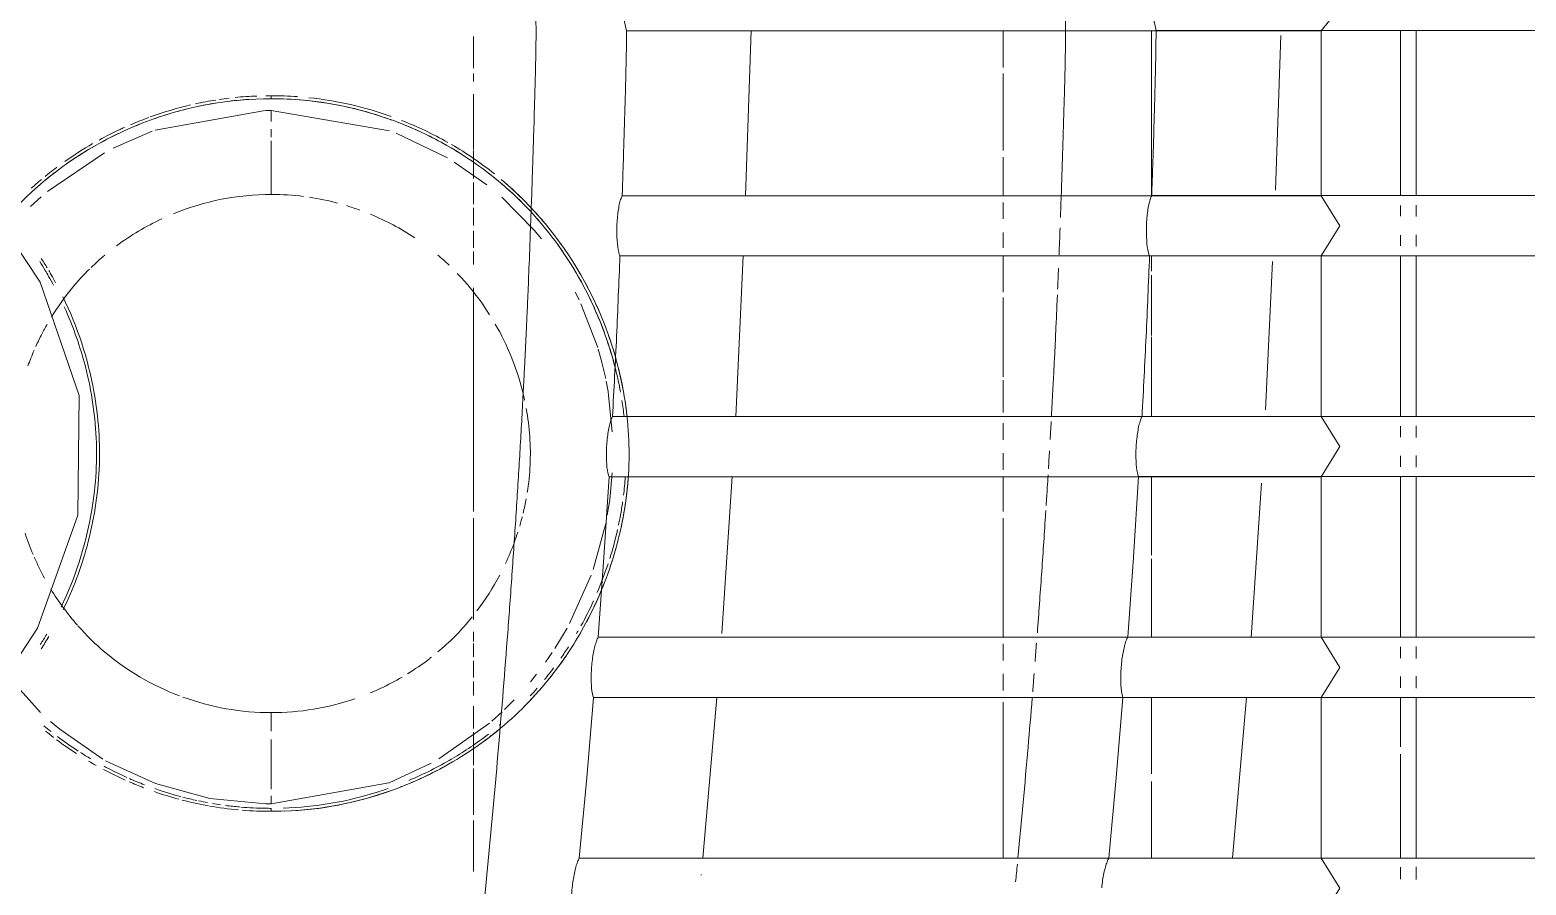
# Model space of a CAD drawing. Header units: millimetres. Extents: x -4000 to 187956, y -58990 to 162485.
# Drawn here: x 3744.6 to 3970.6, y 81144.2 to 81273.4 of the extents above; entities that cross this region are included whole.
import ezdxf

# ---------------------------------------------------------------- set-up
doc = ezdxf.new("R2010")
doc.units = ezdxf.units.MM
for name, color, linetype, lineweight in [('A-FLOR', 192, 'Continuous', 13), ('A-FLOR-PATT', 8, 'Continuous', 13), ('P-SANR-FIXT', 6, 'Continuous', 9)]:
    doc.layers.add(name, color=color, linetype=linetype, lineweight=lineweight)

# ---------------------------------------------------------------- blocks, each defined once
blk = doc.blocks.new('WCPan-SquattingPan-Vitra-ArkitektSeries-5952 - CMPX502N-V809-0_000')
at = {"layer": 'P-SANR-FIXT', "color": 250}
for p, q in [((250.56, 77.95), (238.61, 63.05)), ((238.61, 63.05), (133.65, 63.05)), ((238.61, 38.12), (238.61, 63.05)), ((238.61, 38.12), (133, 38.12)), ((132.67, 29.03), (238.61, 29.03)), ((238.61, 4.77), (238.61, 29.03)), ((238.61, 4.77), (131.54, 4.77)), ((131.02, -4.33), (238.61, -4.33)), ((238.61, -28.59), (238.61, -4.33)), ((238.61, -28.59), (129.37, -28.59)), ((128.66, -37.68), (238.61, -37.68)), ((238.61, -61.94), (238.61, -37.68)), ((238.61, -61.94), (126.53, -61.94))]:
    blk.add_line(p, q, dxfattribs=at)
at = {"layer": 'P-SANR-FIXT', "color": 253}
for p, q in [((110.55, 57.37), (110.55, 62.15)), ((212.95, 63.03), (212.95, 44.03)), ((252.96, 38.12), (252.96, 63.05)), ((110.55, 55.36), (110.55, 56.6)), ((110.55, 45.09), (110.55, 53.48)), ((110.55, 40.7), (110.55, 44.97)), ((110.55, 36.83), (110.55, 40.1)), ((110.55, 33.63), (110.55, 36.31)), ((252.96, 34.97), (252.96, 36.69)), ((110.55, 30.27), (110.55, 32.82)), ((252.96, 30.47), (252.96, 32.19)), ((110.55, 27.71), (110.55, 29.71)), ((212.95, 29.03), (212.95, 26.74)), ((252.96, 4.77), (252.96, 29.03)), ((212.95, 26.1), (212.95, 16.98)), ((212.95, 16.8), (212.95, 4.77)), ((252.96, 1.6), (252.96, 3.36)), ((252.96, -2.9), (252.96, -1.14)), ((212.95, -4.33), (212.95, -16.16)), ((252.96, -28.59), (252.96, -4.33)), ((212.95, -16.76), (212.95, -28.59)), ((110.55, -29.21), (110.55, -27.77)), ((110.55, -31.55), (110.55, -29.51)), ((252.96, -31.77), (252.96, -29.96)), ((110.55, -34.68), (110.55, -32.13)), ((110.55, -37.38), (110.55, -35.29)), ((252.96, -36.28), (252.96, -34.46)), ((212.95, -37.68), (212.95, -49.23)), ((252.96, -61.94), (252.96, -37.68)), ((110.55, -42.36), (110.55, -38.99)), ((110.55, -47.9), (110.55, -42.94)), ((110.55, -55.4), (110.55, -48.42)), ((212.95, -50.4), (212.95, -61.94)), ((110.55, -63.98), (110.55, -56.25)), ((252.96, -65.16), (252.96, -63.28))]:
    blk.add_line(p, q, dxfattribs=at)
at = {"layer": 'P-SANR-FIXT', "color": 252}
for p, q in [((152.47, 63.09), (151.63, 38.12)), ((250.56, 38.12), (250.56, 63.05)), ((212.95, 44.03), (212.95, 38.12)), ((250.56, 35.02), (250.56, 36.64)), ((250.56, 30.53), (250.56, 32.14)), ((151.27, 29.02), (150.15, 4.79)), ((250.56, 4.77), (250.56, 29.03)), ((110.55, -9.6), (110.55, 24.21)), ((250.56, 1.65), (250.56, 3.31)), ((250.56, -2.85), (250.56, -1.19)), ((149.63, -4.32), (148.05, -28.03)), ((250.56, -28.59), (250.56, -4.33)), ((110.55, -25.9), (110.55, -10.59)), ((250.56, -31.73), (250.56, -30.02)), ((250.56, -36.23), (250.56, -34.51)), ((147.31, -37.71), (145.19, -61.94)), ((250.56, -45.12), (250.56, -37.68)), ((250.56, -61.94), (250.56, -46.26)), ((144.96, -64.43), (144.95, -64.51)), ((250.56, -65.11), (250.56, -63.33))]:
    blk.add_line(p, q, dxfattribs=at)
at = {"layer": 'P-SANR-FIXT', "color": 250, "flags": 128}
for points in [[(133.65, 63.05), (131.99, 70.57), (129.51, 77.95)], [(238.61, 29.03), (241.4, 33.57), (238.61, 38.12)], [(40.65, 31.77), (45.09, 25.06), (50.96, 7.94), (50.77, -10.15), (44.67, -27.2), (40.52, -33.59)], [(238.61, -4.33), (241.4, 0.22), (238.61, 4.77)], [(129.37, -28.59), (130.24, -16.46), (131.02, -4.33)], [(238.61, -37.68), (241.4, -33.13), (238.61, -28.59)], [(126.53, -61.94), (127.64, -49.82), (128.66, -37.68)], [(238.61, -71.04), (241.4, -66.49), (238.61, -61.94)]]:
    blk.add_lwpolyline(points, dxfattribs=at)
at = {"layer": 'P-SANR-FIXT', "color": 250}
for points, knots in [([(40.28, 123.24), (41.22, 123.12), (45.06, 122.64), (51.71, 121.64), (60.17, 120.01), (68.57, 117.97), (76.78, 115.45), (84.8, 112.37), (91.35, 109.16), (96.35, 106.18), (99.91, 103.74), (103.38, 100.99), (107.85, 96.84), (112.84, 90.74), (116.21, 84.15), (117.97, 79.09), (118.88, 75.48), (119.45, 72.3), (119.77, 69.47), (119.93, 66.83), (119.98, 64.71), (119.99, 63.03), (119.99, 62.01), (119.98, 61.16), (119.97, 60.06), (119.93, 58.25), (119.86, 55.26), (119.75, 51.42), (119.64, 47.54), (119.53, 44.03), (119.42, 40.71), (119.29, 36.98), (119.11, 31.92), (118.92, 26.93), (118.73, 22.47), (118.58, 19.03), (118.44, 16.16), (118.31, 13.45), (118.19, 10.96), (118.07, 8.66), (117.96, 6.69), (117.85, 4.57), (117.69, 1.79), (117.49, -1.72), (117.23, -5.98), (116.95, -10.31), (116.66, -14.74), (116.26, -20.61), (115.51, -30.84), (114.35, -45.2), (112.27, -68.07), (109.21, -96.69), (105.5, -125.36), (102.12, -148.02), (99.36, -165), (96.36, -181.94), (93.51, -196.84), (91.28, -207.81), (89.79, -214.88), (88.65, -220.17), (87.48, -225.47), (86.49, -229.85), (85.66, -233.44), (84.91, -236.67), (84.11, -240.05), (83.22, -243.76), (82.25, -247.78), (81.22, -251.94), (80.18, -256.07), (79.26, -259.65), (78.18, -263.8), (76.91, -268.61), (75.82, -272.63), (74.96, -275.78), (74.1, -278.92), (73.15, -282.36), (72.21, -285.67), (71.41, -288.37), (70.37, -291.52), (69.25, -294.43), (68.05, -296.98), (67.13, -298.69), (66.09, -300.32), (64.44, -302.55), (61.91, -305.27), (58.14, -308.26), (54.39, -310.43), (51.04, -311.95), (47.42, -313.32), (43.15, -314.51), (39.85, -315.1), (38.38, -315.31)], [0.068767, 0.068767, 0.068767, 0.068767, 0.0735294, 0.0882353, 0.1029412, 0.1176471, 0.1323529, 0.1470588, 0.1617647, 0.1691176, 0.1764706, 0.1838235, 0.1911765, 0.2058824, 0.2205882, 0.2279412, 0.2352941, 0.2426471, 0.25, 0.2573529, 0.2647059, 0.2683824, 0.2720588, 0.2738971, 0.2757353, 0.2794118, 0.2830882, 0.2867647, 0.2904412, 0.2922794, 0.2941176, 0.2977941, 0.3014706, 0.3088235, 0.3161765, 0.3235294, 0.3308824, 0.3382353, 0.3455882, 0.3492647, 0.3529412, 0.3566176, 0.3602941, 0.3676471, 0.375, 0.3823529, 0.3897059, 0.3970588, 0.4117647, 0.4411765, 0.4705882, 0.5294118, 0.5882353, 0.6176471, 0.6470588, 0.6764706, 0.7058824, 0.7242647, 0.7334559, 0.7426471, 0.7518382, 0.7610294, 0.765625, 0.7702206, 0.7794118, 0.7886029, 0.7977941, 0.8069853, 0.8115809, 0.8161765, 0.8207721, 0.8253676, 0.8299632, 0.832261, 0.8345588, 0.8391544, 0.84375, 0.8483456, 0.8529412, 0.8621324, 0.8667279, 0.8713235, 0.8759191, 0.8805147, 0.8897059, 0.8988971, 0.9080882, 0.9126838, 0.9172794, 0.9264706, 0.9340926, 0.9340926, 0.9340926, 0.9340926]), ([(133, 38.12), (133.02, 38.49), (133.05, 39.59), (133.13, 41.91), (133.21, 44.37), (133.3, 47.23), (133.41, 50.94), (133.53, 55.18), (133.61, 58.72), (133.65, 60.9), (133.65, 62.09), (133.65, 62.73), (133.65, 63.05)], [0, 0, 0, 0, 0.125, 0.25, 0.3125, 0.375, 0.5, 0.625, 0.75, 0.875, 0.9375, 1, 1, 1, 1]), ([(133, 38.12), (132.92, 37.97), (132.77, 37.58), (132.49, 36.52), (132.24, 34.77), (132.15, 32.41), (132.3, 30.29), (132.53, 29.34), (132.67, 29.03)], [0, 0, 0, 0, 0.1, 0.2, 0.4, 0.6, 0.8, 1, 1, 1, 1]), ([(131.54, 4.77), (131.46, 4.61), (131.3, 4.22), (131.07, 3.43), (130.89, 2.48), (130.69, 1.04), (130.57, -0.93), (130.67, -3.06), (130.88, -4.01), (131.02, -4.33)], [0, 0, 0, 0, 0.1, 0.2, 0.3, 0.4, 0.6, 0.8, 1, 1, 1, 1]), ([(129.37, -28.59), (129.28, -28.74), (129.12, -29.13), (128.88, -29.92), (128.67, -30.87), (128.44, -32.31), (128.29, -34.28), (128.34, -36.41), (128.54, -37.37), (128.66, -37.68)], [0, 0, 0, 0, 0.1, 0.2, 0.3, 0.4, 0.6, 0.8, 1, 1, 1, 1]), ([(126.53, -61.94), (126.43, -62.1), (126.26, -62.48), (126, -63.27), (125.78, -64.22), (125.52, -65.66), (125.32, -67.62), (125.34, -69.76), (125.51, -70.72), (125.63, -71.04)], [0, 0, 0, 0, 0.1, 0.2, 0.3, 0.4, 0.6, 0.8, 1, 1, 1, 1])]:
    blk.add_open_spline(points, degree=3, knots=knots, dxfattribs=at)
at = {"layer": 'P-SANR-FIXT', "color": 253}
for points in [[(45.83, 26.84), (45.56, 27.29), (45.29, 27.74), (45.01, 28.18)], [(45.24, 28.64), (45.55, 28.17), (45.84, 27.7), (46.13, 27.22)], [(47.11, 24.59), (46.87, 25.04), (46.62, 25.49), (46.36, 25.94)], [(46.75, 26.17), (46.98, 25.78), (47.2, 25.38), (47.41, 24.98)], [(45.1, -29.69), (45.43, -29.17), (45.75, -28.64), (46.07, -28.11)], [(46.37, -28.49), (46, -29.12), (45.62, -29.74), (45.23, -30.35)]]:
    blk.add_open_spline(points, degree=3, dxfattribs=at)
at = {"layer": 'P-SANR-FIXT', "color": 250}
blk.add_open_spline([(131.54, 4.77), (131.77, 8.86), (132.17, 16.89), (132.51, 24.93), (132.67, 29.03)], degree=3, dxfattribs=at)
at = {"layer": 'P-SANR-FIXT', "color": 254}
for points in [[(46.35, 25.95), (46.18, 26.25), (46.01, 26.55), (45.83, 26.84)], [(46.38, 26.81), (46.5, 26.6), (46.63, 26.39), (46.75, 26.17)]]:
    blk.add_open_spline(points, degree=3, dxfattribs=at)
at = {"layer": 'P-SANR-FIXT', "color": 252}
for points, knots in [([(48.52, 22.83), (50.72, 18.3), (53.55, 9.7), (54.45, -3.21), (52.64, -14.42), (50.05, -21.34), (48.55, -24.43)], [0.3556286, 0.3556286, 0.3556286, 0.3556286, 0.4444444, 0.5138889, 0.5833333, 0.6439082, 0.6439082, 0.6439082, 0.6439082]), ([(48.23, -24.06), (50.35, -19.64), (53.1, -11.2), (53.99, 1.52), (52.27, 12.18), (49.94, 18.64), (48.72, 21.32)], [0.3572327, 0.3572327, 0.3572327, 0.3572327, 0.4444444, 0.5138889, 0.5833333, 0.6358102, 0.6358102, 0.6358102, 0.6358102])]:
    blk.add_open_spline(points, degree=3, knots=knots, dxfattribs=at)
blk = doc.blocks.new('CMF2_NHAXUONG_A_rvt-1-0_000')
at = {"layer": 'A-FLOR-PATT', "lineweight": 9}
h = blk.add_hatch(dxfattribs=at)
h.set_pattern_fill('FP_26', color=252, style=0, pattern_type=2)
h.set_pattern_definition([(270, (159525.1, 137899.7), (600, 4e-14), []), (0, (159525.1, 137899.7), (0, 600), [])])
h.paths.add_polyline_path([(153350, 499.64), (154799.88, 499.64), (154799.88, 5749.54), (153550, 5749.54), (153550, 4899.28), (153349.79, 4899.28), (153349.99, 751.94)])
h.paths.add_polyline_path([(160850.16, 499.64), (165000, 499.64), (165000, 999.28), (165499.79, 999.28), (165499.79, 1749.49), (160850.16, 1749.49), (160850.16, 751.94)])
h.paths.add_polyline_path([(161612.4, 692.63), (161106.49, 692.63), (161106.49, 1295.25), (161612.4, 1295.25), (161612.4, 751.94)])
h.paths.add_polyline_path([(162656.18, 692.63), (162150.27, 692.63), (162150.27, 1295.25), (162656.18, 1295.25), (162656.18, 751.94)])
h.paths.add_polyline_path([(164268.71, 692.63), (164268.71, 1295.25), (164774.62, 1295.25), (164774.62, 692.63)])
h.paths.add_polyline_path([(163221.93, 692.63), (163221.93, 1295.25), (163727.84, 1295.25), (163727.84, 692.63)])
h.paths.add_polyline_path([(153537.16, 761.69), (153537.16, 1267.6), (154139.79, 1267.6), (154139.79, 761.69), (153612.16, 761.69)])
h.paths.add_polyline_path([(153537.16, 1846.69), (153537.16, 2352.6), (154139.79, 2352.6), (154139.79, 1846.69), (153612.16, 1846.69)])
h.paths.add_polyline_path([(154139.79, 2871.7), (153537.16, 2871.7), (153537.16, 3377.61), (154139.79, 3377.61), (154139.79, 2942)])
h.paths.add_polyline_path([(162682.15, 3699.39), (165499.79, 3699.39), (165499.79, 4949.58), (162649.89, 4949.58), (162649.89, 3699.39)])
h.paths.add_polyline_path([(154139.79, 3896.7), (153537.16, 3896.7), (153537.16, 4402.61), (154139.79, 4402.04), (154139.79, 3964.03)])
h.paths.add_polyline_path([(163957.63, 4154.6), (163821.93, 4154.6), (163821.93, 4757.22), (164327.84, 4757.22), (164327.84, 4154.6), (164099.33, 4154.6)])
h.paths.add_polyline_path([(164771.93, 4154.6), (164771.93, 4757.22), (165277.84, 4757.22), (165277.84, 4154.6), (164949.66, 4154.6)])
h.paths.add_polyline_path([(153895.61, 4921.7), (153737.16, 4921.7), (153737.16, 5427.61), (154339.79, 5427.61), (154339.79, 4921.7), (154179.05, 4921.7)])
h.paths.add_polyline_path([(78549.79, 5349.52), (80774.79, 5349.52), (80774.79, 6362.02), (78549.79, 6362.02), (78549.79, 5424.09)])
h.paths.add_polyline_path([(80974.79, 5349.52), (82224.79, 5349.52), (82224.79, 7249.52), (80974.79, 7249.52), (80974.79, 5424.09)])
h.paths.add_polyline_path([(80587.16, 5565.67), (79984.54, 5565.67), (79984.54, 6071.58), (80587.16, 6071.58), (80587.16, 5716.1)])
h.paths.add_polyline_path([(81335.71, 5565.67), (81163.49, 5565.67), (81163.49, 6071.58), (81766.12, 6071.58), (81766.12, 5565.67), (81619.15, 5565.67)])
h.paths.add_polyline_path([(81163.49, 6528.17), (81163.49, 7034.08), (81766.12, 7034.08), (81766.12, 6528.17), (81619.15, 6528.17)])
h.paths.add_polyline_path([(556.14, 15799.64), (4199.78, 15799.64), (4199.78, 17049.64), (499.79, 17049.64), (499.79, 15799.64)])
h.paths.add_polyline_path([(1621.83, 15990.17), (1621.83, 16592.79), (2127.74, 16592.79), (2127.74, 15990.17), (1689.88, 15990.17)])
h.paths.add_polyline_path([(2681.91, 15990.17), (2546.83, 15990.17), (2546.83, 16592.79), (3052.74, 16592.79), (3052.74, 15990.17), (2823.63, 15990.17)])
h.paths.add_polyline_path([(3673.95, 15990.17), (3471.83, 15990.17), (3471.83, 16592.79), (3977.74, 16592.79), (3977.74, 15990.17), (3815.66, 15990.17)])
h.paths.add_polyline_path([(4199.78, 18499.58), (4199.78, 19749.58), (499.79, 19749.58), (499.79, 18499.58), (3957.38, 18499.58)])
h.paths.add_polyline_path([(2546.83, 18954.69), (2546.83, 19557.32), (3052.74, 19557.32), (3052.74, 18954.69), (2823.63, 18954.69)])
h.paths.add_polyline_path([(1973.32, 18954.69), (1621.83, 18954.69), (1621.83, 19557.32), (2127.74, 19557.32), (2127.74, 18954.69)])
h.paths.add_polyline_path([(1202.74, 18954.69), (696.83, 18954.69), (696.83, 19557.32), (1202.74, 19557.32), (1202.74, 19148.52)])
h.paths.add_polyline_path([(1689.88, 19949.58), (4199.78, 19949.58), (4199.78, 21199.58), (499.79, 21199.58), (499.79, 19949.58), (1123.01, 19949.58)])
h.paths.add_polyline_path([(696.83, 20137.56), (696.83, 20740.19), (1202.74, 20740.19), (1202.74, 20137.56), (839.57, 20137.56)])
h.paths.add_polyline_path([(3471.83, 20137.56), (3471.83, 20740.19), (3977.74, 20740.19), (3977.74, 20137.56), (3673.95, 20137.56)])
h.paths.add_polyline_path([(2127.74, 20137.56), (1621.83, 20137.56), (1621.83, 20740.19), (2127.74, 20740.19), (2127.74, 20170.56)])
h.paths.add_polyline_path([(3052.74, 20137.56), (2546.83, 20137.56), (2546.83, 20740.19), (3052.74, 20740.19), (3052.74, 20170.56)])
h.paths.add_polyline_path([(163249.04, 76099.64), (165500.21, 76099.64), (165500.21, 77349.64), (161850.21, 77349.64), (161850.21, 76099.64), (162682.15, 76099.64)])
h.paths.add_polyline_path([(1689.88, 76099.64), (4149.79, 76099.64), (4149.79, 77349.64), (499.79, 77349.64), (499.79, 76099.64), (1123.01, 76099.64)])
h.paths.add_polyline_path([(2590.58, 76552.26), (2590.58, 77154.88), (3096.49, 77154.88), (3096.49, 76552.26), (2681.91, 76552.26)])
h.paths.add_polyline_path([(1831.6, 76552.26), (1653.08, 76552.26), (1653.08, 77154.88), (2158.99, 77154.88), (2158.99, 76552.26), (1973.32, 76552.26)])
h.paths.add_polyline_path([(715.58, 76552.26), (715.58, 77154.88), (1221.49, 77154.88), (1221.49, 76552.26), (839.57, 76552.26)])
h.paths.add_polyline_path([(3815.66, 76552.26), (3528.08, 76552.26), (3528.08, 77154.88), (4033.99, 77154.88), (4033.99, 76552.26), (3957.38, 76552.26)])
h.paths.add_polyline_path([(163957.63, 76557.26), (163881.01, 76557.26), (163881.01, 77159.88), (164386.92, 77159.88), (164386.92, 76557.26), (164099.33, 76557.26)])
h.paths.add_polyline_path([(165091.39, 76557.26), (164797.26, 76557.26), (164797.26, 77159.88), (165303.17, 77159.88), (165303.17, 76557.26), (165233.11, 76557.26)])
h.paths.add_polyline_path([(162257, 76557.26), (162047.26, 76557.26), (162047.26, 77159.88), (162553.17, 77159.88), (162553.17, 76557.26), (162398.7, 76557.26)])
h.paths.add_polyline_path([(162968.51, 76557.26), (162968.51, 77159.88), (163474.42, 77159.88), (163474.42, 76557.26), (163107.31, 76557.26)])
h.paths.add_polyline_path([(499.79, 77549.64), (4149.79, 77549.64), (4149.79, 78799.69), (499.79, 78799.69), (499.79, 77842.41)])
h.paths.add_polyline_path([(165500.21, 77549.64), (165500.21, 78799.64), (161850.21, 78799.64), (161850.21, 77549.64), (164949.66, 77549.64)])
h.paths.add_polyline_path([(715.58, 77737.63), (715.58, 78340.25), (1221.49, 78340.25), (1221.49, 77737.63), (839.57, 77737.63)])
h.paths.add_polyline_path([(1653.08, 77737.63), (1653.08, 78340.25), (2158.99, 78340.25), (2158.99, 77737.63), (1689.88, 77737.63)])
h.paths.add_polyline_path([(2590.58, 77737.63), (2590.58, 78340.25), (3096.49, 78340.25), (3096.49, 77737.63), (2681.91, 77737.63)])
h.paths.add_polyline_path([(165233.11, 77742.62), (164778.51, 77742.62), (164778.51, 78345.25), (165284.42, 78345.25), (165284.42, 77742.62)])
h.paths.add_polyline_path([(162903.51, 77742.62), (162903.51, 78345.25), (163409.42, 78345.25), (163409.42, 77742.62), (162965.59, 77742.62)])
h.paths.add_polyline_path([(164346.92, 77742.62), (163841.01, 77742.62), (163841.01, 78345.25), (164346.92, 78345.25), (164346.92, 77842.41)])
h.paths.add_polyline_path([(161850.21, 80349.64), (165500.21, 80349.64), (165499.79, 81099.2), (165000, 81099.2), (165000, 81599.64), (161850.21, 81599.64), (161850.21, 80762.51)])
h.paths.add_polyline_path([(4149.79, 80349.64), (4149.79, 81599.55), (1000, 81599.55), (1000, 81099.2), (499.79, 81099.2), (500, 80350.4), (3957.38, 80349.68)])
h.paths.add_polyline_path([(163107.31, 80794.78), (162972.26, 80794.78), (162972.26, 81397.4), (163478.17, 81397.4), (163478.17, 80794.78), (163249.04, 80794.78)])
h.paths.add_polyline_path([(164398.17, 80794.78), (163892.26, 80794.78), (163892.26, 81397.4), (164398.17, 81397.4), (164398.17, 81054.52)])
h.paths.add_polyline_path([(162556.92, 80806.9), (162051.01, 80806.9), (162051.01, 81409.52), (162556.92, 81409.52), (162556.92, 80908.51)])
h.paths.add_polyline_path([(2965.35, 80820.03), (2515.58, 80820.03), (2515.58, 81422.65), (3021.49, 81422.65), (3021.49, 80820.03)])
h.paths.add_polyline_path([(1973.32, 80820.03), (1595.58, 80820.03), (1595.58, 81422.65), (2101.49, 81422.65), (2101.49, 80820.03)])
h.paths.add_polyline_path([(3448.08, 80820.03), (3448.08, 81422.65), (3953.99, 81422.65), (3953.99, 80820.03), (3532.22, 80820.03)])
h.paths.add_polyline_path([(85450, 134849.41), (87450, 134849.41), (87450, 135849.41), (85450, 135849.41), (85450, 135076.24)])
h.paths.add_polyline_path([(83319.78, 134849.41), (85250, 134849.41), (85250, 135849.41), (83250, 135849.41), (83250, 134849.41)])
h.paths.add_polyline_path([(85020.39, 135046.45), (84644.32, 135046.45), (84644.32, 135552.36), (85246.95, 135552.36), (85246.95, 135046.45)])
h.paths.add_polyline_path([(85862.19, 135048.95), (85862.19, 135554.86), (86464.82, 135554.86), (86464.82, 135048.95), (86154.14, 135048.95)])
h.paths.add_polyline_path([(11893.62, 135099.65), (12449.79, 135099.65), (12449.79, 140699.64), (11199.68, 140699.64), (11199.68, 135099.65), (11326.75, 135099.65)])
h.paths.add_polyline_path([(153549.79, 135099.75), (154799.68, 135099.75), (154799.68, 140699.64), (153549.79, 140699.64), (153549.79, 136244.28)])
h.paths.add_polyline_path([(11659.54, 135313.72), (11659.54, 135819.63), (12262.16, 135819.63), (12262.16, 135313.72), (11893.62, 135313.72)])
h.paths.add_polyline_path([(153895.61, 135313.72), (153742.07, 135313.72), (153742.07, 135819.63), (154344.69, 135819.63), (154344.69, 135313.72), (154037.33, 135313.72)])
h.paths.add_polyline_path([(163815.91, 135999.54), (165500.12, 135999.54), (165500.12, 137249.82), (162649.79, 137249.82), (162649.79, 135999.54)])
h.paths.add_polyline_path([(2823.63, 135999.54), (3349.79, 135999.54), (3349.79, 137249.81), (499.88, 137249.81), (499.88, 135999.54), (1689.88, 135999.54)])
h.paths.add_polyline_path([(1671.83, 136187.79), (1671.83, 136790.41), (2177.74, 136790.41), (2177.74, 136187.79), (1689.88, 136187.79)])
h.paths.add_polyline_path([(721.83, 136187.79), (721.83, 136790.41), (1227.74, 136790.41), (1227.74, 136187.79)])
h.paths.add_polyline_path([(164771.83, 136192.96), (164771.83, 136795.59), (165277.74, 136795.59), (165277.74, 136192.96), (164949.66, 136192.96)])
h.paths.add_polyline_path([(163821.83, 136192.96), (163821.83, 136795.59), (164327.74, 136795.59), (164327.74, 136192.96)])
h.paths.add_polyline_path([(12177.05, 136247.06), (11659.54, 136247.06), (11659.54, 136752.97), (12262.16, 136752.97), (12262.16, 136247.06)])
h.paths.add_polyline_path([(154037.33, 136247.06), (153742.07, 136247.06), (153742.07, 136752.97), (154344.69, 136752.97), (154344.69, 136247.06), (154179.05, 136247.06)])
h.paths.add_polyline_path([(12177.05, 137180.39), (11659.54, 137180.39), (11659.54, 137686.3), (12262.16, 137686.3), (12262.16, 137180.39)])
h.paths.add_polyline_path([(154179.05, 137180.39), (153742.07, 137180.39), (153742.07, 137686.3), (154344.69, 137686.3), (154344.69, 137180.39)])
h.paths.add_polyline_path([(12262.16, 138113.72), (11659.54, 138113.72), (11659.54, 138619.63), (12262.16, 138619.63), (12262.16, 138288.34)])
h.paths.add_polyline_path([(154344.69, 138113.72), (153742.07, 138113.72), (153742.07, 138619.63), (154344.69, 138619.63), (154344.69, 138142.34)])
h.paths.add_polyline_path([(12262.16, 139047.05), (11659.54, 139047.05), (11659.54, 139552.96), (12262.16, 139552.96), (12262.16, 139164.37)])
h.paths.add_polyline_path([(154179.05, 139047.05), (153742.07, 139047.05), (153742.07, 139552.96), (154344.69, 139552.96), (154344.69, 139047.05)])
h.paths.add_polyline_path([(165500.37, 139449.5), (165500.37, 140699.66), (161049.79, 140699.66), (161049.79, 139449.5), (164949.66, 139449.5)])
h.paths.add_polyline_path([(499.79, 139449.73), (4949.79, 139449.74), (4949.79, 139699.28), (4900, 139699.28), (4900, 140699.64), (1000, 140699.64), (1000, 140199.28), (499.79, 140199.28)])
h.paths.add_polyline_path([(161690.13, 139909.76), (161331.63, 139909.76), (161331.63, 140512.38), (161837.54, 140512.38), (161837.54, 139909.76), (161831.85, 139909.76)])
h.paths.add_polyline_path([(163390.76, 139909.76), (163287.88, 139909.76), (163287.88, 140512.38), (163793.79, 140512.38), (163793.79, 139909.76), (163532.48, 139909.76)])
h.paths.add_polyline_path([(162812.75, 139909.76), (162306.83, 139909.76), (162306.83, 140512.38), (162812.75, 140512.38), (162812.75, 140040.4)])
h.paths.add_polyline_path([(164777.52, 139909.76), (164271.61, 139909.76), (164271.61, 140512.38), (164777.52, 140512.38), (164777.52, 140040.4)])
h.paths.add_polyline_path([(1727.96, 139915.76), (1222.05, 139915.76), (1222.05, 140518.38), (1727.96, 140518.38), (1727.96, 140040.4)])
h.paths.add_polyline_path([(3181.83, 139915.76), (3181.83, 140518.38), (3687.74, 140518.38), (3687.74, 139915.76), (3248.79, 139915.76)])
h.paths.add_polyline_path([(2398.48, 139915.76), (2171.83, 139915.76), (2171.83, 140518.38), (2677.74, 140518.38), (2677.74, 139915.76), (2540.2, 139915.76)])
h.paths.add_polyline_path([(4171.83, 139915.76), (4171.83, 140518.38), (4677.74, 140518.38), (4677.74, 139915.76), (4240.82, 139915.76)])
h.paths.add_polyline_path([(12262.16, 139980.38), (11659.54, 139980.38), (11659.54, 140486.29), (12262.16, 140486.29), (12262.16, 140040.4)])
h.paths.add_polyline_path([(154344.69, 139980.38), (153742.07, 139980.38), (153742.07, 140486.29), (154344.69, 140486.29), (154344.69, 140040.4)])
at = {"layer": 'A-FLOR', "color": 93, "lineweight": 15}
for p, q in [((3953.99, 81273.33), (3953.99, 81248.4)), ((3953.99, 81246.96), (3953.99, 81245.25)), ((3953.99, 81242.47), (3953.99, 81240.75)), ((3953.99, 81239.3), (3953.99, 81215.04)), ((3953.99, 81213.63), (3953.99, 81211.88)), ((3953.99, 81209.14), (3953.99, 81207.38)), ((3953.99, 81205.95), (3953.99, 81181.69)), ((3953.99, 81180.31), (3953.99, 81178.5)), ((3953.99, 81175.81), (3953.99, 81173.99)), ((3953.99, 81172.59), (3953.99, 81148.33)), ((3953.99, 81146.99), (3953.99, 81145.11))]:
    blk.add_line(p, q, dxfattribs=at)
at = {"layer": 'A-FLOR', "color": 71, "lineweight": 15}
for p, q in [((3953.99, 81248.4), (3953.99, 81273.33)), ((3953.99, 81245.25), (3953.99, 81246.96)), ((3953.99, 81240.75), (3953.99, 81242.47)), ((3953.99, 81215.04), (3953.99, 81239.3)), ((3953.99, 81211.88), (3953.99, 81213.63)), ((3953.99, 81207.38), (3953.99, 81209.14)), ((3953.99, 81181.69), (3953.99, 81205.95)), ((3953.99, 81178.5), (3953.99, 81180.31)), ((3953.99, 81173.99), (3953.99, 81175.81)), ((3953.99, 81148.33), (3953.99, 81172.59)), ((3953.99, 81145.11), (3953.99, 81146.99))]:
    blk.add_line(p, q, dxfattribs=at)
at = {"layer": 'P-SANR-FIXT', "color": 253}
for p, q in [((3891.59, 81267.78), (3891.59, 81273.33)), ((3933.54, 81272.62), (3932.72, 81249.25)), ((3891.59, 81255.24), (3891.59, 81266.87)), ((3891.59, 81248.4), (3891.59, 81254.24)), ((3891.59, 81244.89), (3891.59, 81247.35)), ((3820.76, 81243.19), (3821.83, 81241.86)), ((3891.59, 81240.54), (3891.59, 81242.82)), ((3891.59, 81233.82), (3891.59, 81239.3)), ((3932.28, 81238.45), (3931.24, 81216.03)), ((3826.95, 81233.81), (3827.53, 81232.65)), ((3827.81, 81232.08), (3830.36, 81225.46)), ((3891.59, 81221.05), (3891.59, 81232.99)), ((3830.43, 81225.22), (3830.97, 81223.26)), ((3830.99, 81223.21), (3831.55, 81220.76)), ((3831.63, 81220.37), (3831.91, 81218.79)), ((3891.59, 81215.64), (3891.59, 81220.52)), ((3832, 81218.22), (3832.55, 81212.74)), ((3891.59, 81211.52), (3891.59, 81214.01)), ((3891.59, 81206.99), (3891.59, 81209.49)), ((3891.59, 81200.68), (3891.59, 81205.95)), ((3930.61, 81204.94), (3929.04, 81181.67)), ((3832.16, 81202.43), (3831.8, 81200.12)), ((3831.56, 81198.88), (3829.64, 81191.93)), ((3891.59, 81181.69), (3891.59, 81199.69)), ((3829.34, 81191.08), (3826.08, 81183.77)), ((3825.2, 81182.16), (3823.89, 81180.01)), ((3891.59, 81178.15), (3891.59, 81180.68)), ((3823.49, 81179.39), (3822.48, 81177.93)), ((3821.12, 81176.12), (3820.17, 81174.95)), ((3891.59, 81173.62), (3891.59, 81176.15)), ((3817.75, 81172.25), (3816.25, 81170.75)), ((3891.59, 81148.33), (3891.59, 81171.86)), ((3928.34, 81172.57), (3926.23, 81148.34)), ((3781.04, 81170.3), (3781.04, 81169.41)), ((3781.04, 81156.5), (3780.2, 81156.54))]:
    blk.add_line(p, q, dxfattribs=at)
at = {"layer": 'P-SANR-FIXT', "color": 250}
for p, q in [((4019.65, 81273.33), (3914.69, 81273.33)), ((4019.65, 81248.4), (3914.04, 81248.4)), ((3913.71, 81239.3), (4019.65, 81239.3)), ((4019.65, 81215.04), (3912.58, 81215.04)), ((3912.05, 81205.95), (4019.65, 81205.95)), ((4019.65, 81181.69), (3910.41, 81181.69)), ((3909.7, 81172.59), (4019.65, 81172.59)), ((4019.65, 81148.33), (3907.56, 81148.33))]:
    blk.add_line(p, q, dxfattribs=at)
at = {"layer": 'P-SANR-FIXT', "color": 50}
for p, q in [((3781.04, 81263.26), (3781.04, 81263.49)), ((3781.04, 81155.39), (3781.04, 81155.62))]:
    blk.add_line(p, q, dxfattribs=at)
at = {"layer": 'P-SANR-FIXT', "color": 254}
for p, q in [((3781.04, 81263.03), (3781.04, 81263.26)), ((3831.91, 81218.79), (3832, 81218.22)), ((3825.71, 81183.07), (3825.2, 81182.16)), ((3781.04, 81155.62), (3781.04, 81155.84))]:
    blk.add_line(p, q, dxfattribs=at)
at = {"layer": 'P-SANR-FIXT', "color": 252}
for p, q in [((3763.51, 81258.29), (3780.09, 81261.27)), ((3780.22, 81261.28), (3781.04, 81261.29)), ((3781.04, 81261.29), (3798.87, 81258.2)), ((3757.16, 81255.58), (3763.04, 81258.12)), ((3799.91, 81257.83), (3807.64, 81254.11)), ((3747.23, 81249.01), (3755.85, 81254.88)), ((3808.68, 81253.48), (3813.6, 81250.06)), ((3744.65, 81246.74), (3746.27, 81248.21)), ((3781.04, 81249.49), (3781.04, 81248.57)), ((3815.88, 81248.18), (3820.76, 81243.19)), ((3832.55, 81206.54), (3832.16, 81202.43)), ((3746.16, 81170.33), (3740.49, 81176.65)), ((3815.89, 81170.4), (3814.35, 81168.99)), ((3814.02, 81168.7), (3806.36, 81163.32)), ((3805.19, 81162.68), (3798.84, 81159.68)), ((3798.81, 81159.67), (3781.04, 81156.5))]:
    blk.add_line(p, q, dxfattribs=at)
at = {"layer": 'P-SANR-FIXT', "color": 250, "flags": 128}
for points in [[(3914.69, 81273.33), (3913.03, 81280.84), (3910.54, 81288.22)], [(3910.41, 81181.69), (3911.27, 81193.81), (3912.05, 81205.95)], [(3907.56, 81148.33), (3908.68, 81160.46), (3909.7, 81172.59)]]:
    blk.add_lwpolyline(points, dxfattribs=at)
at = {"layer": 'P-SANR-FIXT', "color": 252, "flags": 128}
for points in [[(3755.58, 81163.26), (3749.07, 81167.78), (3747.67, 81168.96)], [(3780.2, 81156.54), (3771.76, 81157.33), (3763.53, 81159.59), (3755.98, 81163.03)]]:
    blk.add_lwpolyline(points, dxfattribs=at)
at = {"layer": 'P-SANR-FIXT', "color": 252}
for points, knots in [([(3900.95, 81277.12), (3900.99, 81276.25), (3901.02, 81274.98), (3901.03, 81273.31), (3901.02, 81272.28), (3901.02, 81271.44), (3901, 81270.34), (3900.97, 81268.53), (3900.9, 81265.53), (3900.79, 81261.7), (3900.67, 81257.81), (3900.56, 81254.3), (3900.46, 81250.99), (3900.35, 81247.88), (3900.28, 81245.81), (3900.25, 81245.08)], [0.25735294, 0.25735294, 0.25735294, 0.25735294, 0.26470588, 0.26838235, 0.27205882, 0.27389706, 0.27573529, 0.27941176, 0.28308824, 0.28676471, 0.29044118, 0.29227941, 0.29411765, 0.29779412, 0.29992715, 0.29992715, 0.29992715, 0.29992715]), ([(3781.04, 81252.38), (3781.04, 81252.81), (3781.04, 81253.76), (3781.04, 81255.24), (3781.04, 81256.26), (3781.04, 81256.69)], [0.4444444, 0.4444444, 0.4444444, 0.4444444, 0.5555556, 0.6666667, 0.7441951, 0.7441951, 0.7441951, 0.7441951]), ([(3914.04, 81248.4), (3913.96, 81248.24), (3913.81, 81247.85), (3913.53, 81246.8), (3913.38, 81245.75), (3913.32, 81245)], [0, 0, 0, 0, 0.1, 0.2, 0.4, 0.4, 0.4, 0.4]), ([(3913.25, 81243.87), (3913.23, 81243.48), (3913.22, 81242.33), (3913.34, 81240.56), (3913.57, 81239.62), (3913.71, 81239.3)], [0.5, 0.5, 0.5, 0.5, 0.6, 0.8, 1, 1, 1, 1]), ([(3747.82, 81230.06), (3748.8, 81231.65), (3750.6, 81234.17), (3752.69, 81236.44), (3753.56, 81237.3)], [0.67673221, 0.67673221, 0.67673221, 0.67673221, 0.72222222, 0.75212217, 0.75212217, 0.75212217, 0.75212217]), ([(3899.79, 81233.42), (3899.79, 81233.25), (3899.72, 81231.75), (3899.61, 81229.31), (3899.48, 81226.44), (3899.35, 81223.72), (3899.22, 81221.24), (3899.1, 81218.94), (3899, 81217.04), (3898.93, 81215.72), (3898.9, 81215.11)], [0.31525323, 0.31525323, 0.31525323, 0.31525323, 0.31617647, 0.32352941, 0.33088235, 0.33823529, 0.34558824, 0.34926471, 0.35294118, 0.35616737, 0.35616737, 0.35616737, 0.35616737]), ([(3745.47, 81225.62), (3745.75, 81226.26), (3746.3, 81227.39), (3746.91, 81228.5), (3747.19, 81228.99)], [0.63589128, 0.63589128, 0.63589128, 0.63589128, 0.65277778, 0.66666667, 0.66666667, 0.66666667, 0.66666667]), ([(3898.85, 81214.26), (3898.82, 81213.76), (3898.77, 81212.86), (3898.72, 81211.96), (3898.7, 81211.56)], [0.357658979, 0.357658979, 0.357658979, 0.357658979, 0.360294118, 0.36239839, 0.36239839, 0.36239839, 0.36239839]), ([(3912.58, 81215.04), (3912.49, 81214.89), (3912.33, 81214.5), (3912.11, 81213.71), (3911.92, 81212.75), (3911.73, 81211.31), (3911.61, 81209.34), (3911.71, 81207.21), (3911.92, 81206.26), (3912.05, 81205.95)], [0, 0, 0, 0, 0.1, 0.2, 0.3, 0.4, 0.6, 0.8, 1, 1, 1, 1]), ([(3898.6, 81209.85), (3898.57, 81209.42), (3898.52, 81208.51), (3898.46, 81207.6), (3898.43, 81207.13)], [0.365389336, 0.365389336, 0.365389336, 0.365389336, 0.367647059, 0.370115541, 0.370115541, 0.370115541, 0.370115541]), ([(3898.38, 81206.24), (3898.34, 81205.59), (3898.25, 81204.05), (3898.15, 81202.5), (3898.09, 81201.6)], [0.371644483, 0.371644483, 0.371644483, 0.371644483, 0.375, 0.379582761, 0.379582761, 0.379582761, 0.379582761]), ([(3898.04, 81200.82), (3898.02, 81200.53), (3897.91, 81198.79), (3897.7, 81195.54), (3897.29, 81189.67), (3896.98, 81185.28), (3896.76, 81182.37)], [0.38088974, 0.38088974, 0.38088974, 0.38088974, 0.38235294, 0.38970588, 0.39705882, 0.41176471, 0.41176471, 0.41176471, 0.41176471]), ([(3811.39, 81184.76), (3811.26, 81184.6), (3809.69, 81182.68), (3807.93, 81180.92), (3806.19, 81179.46)], [0.71713424, 0.71713424, 0.71713424, 0.71713424, 0.72222222, 0.77777778, 0.77777778, 0.77777778, 0.77777778]), ([(3805.23, 81178.68), (3805.11, 81178.58), (3803.94, 81177.67), (3802.72, 81176.83), (3801.59, 81176.14)], [0.78781157, 0.78781157, 0.78781157, 0.78781157, 0.79166667, 0.82396442, 0.82396442, 0.82396442, 0.82396442]), ([(3800.81, 81175.67), (3799.76, 81175.06), (3798.16, 81174.22), (3796.5, 81173.49), (3795.97, 81173.27)], [0.83132607, 0.83132607, 0.83132607, 0.83132607, 0.86111111, 0.87532731, 0.87532731, 0.87532731, 0.87532731]), ([(3895.98, 81172.53), (3895.78, 81170.04), (3895.11, 81161.96), (3894.37, 81153.91), (3893.83, 81148.33)], [0.42846118, 0.42846118, 0.42846118, 0.42846118, 0.44117647, 0.46988079, 0.46988079, 0.46988079, 0.46988079])]:
    blk.add_open_spline(points, degree=3, knots=knots, dxfattribs=at)
at = {"layer": 'P-SANR-FIXT', "color": 250}
blk.add_open_spline([(3914.04, 81248.4), (3914.05, 81248.76), (3914.09, 81249.86), (3914.17, 81252.18), (3914.25, 81254.64), (3914.34, 81257.51), (3914.45, 81261.21), (3914.56, 81265.45), (3914.65, 81268.99), (3914.68, 81271.17), (3914.69, 81272.37), (3914.69, 81273), (3914.69, 81273.33)], degree=3, knots=[0, 0, 0, 0, 0.125, 0.25, 0.3125, 0.375, 0.5, 0.625, 0.75, 0.875, 0.9375, 1, 1, 1, 1], dxfattribs=at)
at = {"layer": 'P-SANR-FIXT', "color": 252}
for points in [[(3728.29, 81218.73), (3729.39, 81224.87), (3733.76, 81236.76), (3745.86, 81251.36), (3762.36, 81260.8), (3774.79, 81263.07), (3781.04, 81263.03)], [(3781.04, 81259.6), (3781.04, 81260.16), (3781.04, 81260.72), (3781.04, 81261.29)], [(3781.04, 81257.26), (3781.04, 81257.65), (3781.04, 81258.05), (3781.04, 81258.46)], [(3781.04, 81249.75), (3781.04, 81249.89), (3781.04, 81250.28), (3781.04, 81250.87), (3781.04, 81251.21)], [(3766.24, 81245.66), (3770.93, 81247.58), (3775.97, 81248.6), (3781.04, 81248.57)], [(3781.04, 81248.57), (3782.66, 81248.58), (3784.29, 81248.48), (3785.9, 81248.28)], [(3786.8, 81248.16), (3788.22, 81247.95), (3789.64, 81247.65), (3791.03, 81247.28)], [(3757.66, 81240.82), (3759.79, 81242.41), (3762.09, 81243.78), (3764.51, 81244.9)], [(3796.04, 81245.58), (3798.37, 81244.62), (3800.6, 81243.43), (3802.7, 81242.03)], [(3900.19, 81243.55), (3900.14, 81242.06), (3900.09, 81240.71), (3900.04, 81239.48)], [(3753.8, 81237.54), (3754.47, 81238.19), (3755.17, 81238.82), (3755.88, 81239.42)], [(3899.96, 81237.46), (3899.91, 81236.29), (3899.87, 81235.23), (3899.83, 81234.26)], [(3810.98, 81234.6), (3812.09, 81233.27), (3813.1, 81231.88), (3814.02, 81230.42)], [(3814.88, 81229), (3816.7, 81225.84), (3818.08, 81222.43), (3818.98, 81218.9)], [(3744.26, 81222.67), (3744.55, 81223.47), (3744.87, 81224.26), (3745.21, 81225.05)], [(3818.98, 81218.87), (3819.1, 81218.42), (3819.2, 81217.96), (3819.3, 81217.5)], [(3745.05, 81194.19), (3744.6, 81195.25), (3744.19, 81196.33), (3743.84, 81197.43)], [(3817.76, 81196.07), (3817.36, 81194.97), (3816.91, 81193.89), (3816.42, 81192.83)], [(3746.79, 81190.59), (3746.23, 81191.62), (3745.7, 81192.69), (3745.23, 81193.77)], [(3815.54, 81191.08), (3814.54, 81189.19), (3813.39, 81187.38), (3812.1, 81185.67)], [(3751.75, 81183.51), (3750.25, 81185.21), (3748.91, 81187.05), (3747.72, 81188.98)], [(3755.89, 81179.44), (3754.44, 81180.66), (3753.09, 81181.99), (3751.83, 81183.42)], [(3896.63, 81180.77), (3896.56, 81179.85), (3896.49, 81178.93), (3896.42, 81178.01)], [(3910.41, 81181.69), (3910.32, 81181.53), (3910.15, 81181.14), (3909.91, 81180.36), (3909.71, 81179.4), (3909.54, 81178.32), (3909.46, 81177.56), (3909.43, 81177.18)], [(3767.15, 81172.85), (3763.06, 81174.4), (3759.24, 81176.63), (3755.89, 81179.44)], [(3896.28, 81176.19), (3896.21, 81175.28), (3896.13, 81174.37), (3896.06, 81173.46)], [(3909.36, 81176.03), (3909.34, 81175.28), (3909.38, 81173.86), (3909.57, 81172.91), (3909.7, 81172.59)], [(3781.04, 81170.3), (3776.48, 81170.28), (3771.93, 81171.1), (3767.66, 81172.66)], [(3793.66, 81172.4), (3789.6, 81171.01), (3785.33, 81170.28), (3781.04, 81170.3)], [(3781.04, 81167.5), (3781.04, 81167.88), (3781.04, 81168.54), (3781.04, 81168.97), (3781.04, 81169.12)], [(3781.04, 81158.72), (3781.04, 81159.45), (3781.04, 81160.88), (3781.04, 81162.88), (3781.04, 81164.69), (3781.04, 81165.74), (3781.04, 81166.22)], [(3781.04, 81156.5), (3781.04, 81156.91), (3781.04, 81157.33), (3781.04, 81157.74)], [(3893.74, 81147.4), (3893.66, 81146.51), (3893.57, 81145.63), (3893.48, 81144.74)], [(3907.56, 81148.33), (3907.47, 81148.18), (3907.3, 81147.79), (3907.04, 81147), (3906.81, 81146.05), (3906.62, 81144.98), (3906.53, 81144.21), (3906.49, 81143.83)]]:
    blk.add_open_spline(points, degree=3, dxfattribs=at)
at = {"layer": 'P-SANR-FIXT', "color": 253}
for points in [[(3762.75, 81260.29), (3764.74, 81261.01), (3766.77, 81261.61), (3768.83, 81262.1)], [(3764.99, 81260.57), (3766.24, 81260.96), (3767.52, 81261.32), (3768.8, 81261.62)], [(3769.6, 81262.27), (3770.62, 81262.49), (3771.63, 81262.69), (3772.66, 81262.85)], [(3770.04, 81261.9), (3770.99, 81262.1), (3771.96, 81262.28), (3772.93, 81262.43)], [(3773.19, 81262.93), (3773.69, 81263), (3774.18, 81263.07), (3774.68, 81263.13)], [(3774.53, 81262.65), (3775.71, 81262.8), (3776.89, 81262.9), (3778.08, 81262.96)], [(3775.59, 81263.23), (3776.67, 81263.34), (3777.75, 81263.41), (3778.84, 81263.45)], [(3780.21, 81263.49), (3780.49, 81263.49), (3780.76, 81263.49), (3781.04, 81263.49)], [(3780.21, 81263.03), (3780.49, 81263.03), (3780.76, 81263.03), (3781.04, 81263.03)], [(3781.04, 81263.49), (3782.35, 81263.5), (3783.66, 81263.45), (3784.97, 81263.36)], [(3785.82, 81262.83), (3784.23, 81262.97), (3782.63, 81263.04), (3781.04, 81263.03)], [(3799.25, 81259.83), (3795.01, 81261.37), (3790.59, 81262.38), (3786.11, 81262.81)], [(3786.73, 81263.2), (3790.96, 81262.75), (3795.13, 81261.79), (3799.13, 81260.36)], [(3759.79, 81259.12), (3760.7, 81259.51), (3761.63, 81259.88), (3762.56, 81260.22)], [(3800.72, 81259.76), (3803.11, 81258.82), (3805.44, 81257.72), (3807.68, 81256.45)], [(3755.22, 81256.39), (3756.53, 81257.11), (3757.87, 81257.77), (3759.24, 81258.38)], [(3749.86, 81253.58), (3751.21, 81254.54), (3752.62, 81255.43), (3754.05, 81256.26)], [(3750.24, 81253.3), (3751.62, 81254.27), (3753.05, 81255.17), (3754.51, 81256)], [(3808.27, 81256.12), (3810.54, 81254.8), (3812.71, 81253.32), (3814.75, 81251.68)], [(3744.78, 81249.52), (3745.28, 81249.97), (3745.79, 81250.42), (3746.3, 81250.85)], [(3781.04, 81251.21), (3781.04, 81251.56), (3781.04, 81251.94), (3781.04, 81252.38)], [(3815.7, 81250.31), (3815.62, 81250.37), (3815.55, 81250.44), (3815.48, 81250.5)], [(3818.72, 81247.54), (3817.79, 81248.46), (3816.83, 81249.35), (3815.83, 81250.2)], [(3816.2, 81250.49), (3817.06, 81249.75), (3817.89, 81248.98), (3818.7, 81248.19)], [(3792.41, 81246.89), (3793.08, 81246.68), (3793.75, 81246.46), (3794.42, 81246.22)], [(3820.78, 81245.37), (3820.25, 81245.97), (3819.71, 81246.55), (3819.15, 81247.11)], [(3913.32, 81245), (3913.28, 81244.63), (3913.26, 81244.25), (3913.25, 81243.87)], [(3806.18, 81239.43), (3806.77, 81238.94), (3807.34, 81238.43), (3807.89, 81237.9)], [(3809.14, 81236.66), (3809.78, 81236), (3810.39, 81235.31), (3810.98, 81234.6)], [(3818.27, 81197.54), (3818.11, 81197.05), (3817.94, 81196.56), (3817.76, 81196.07)], [(3748.15, 81166.54), (3747.73, 81166.86), (3747.32, 81167.19), (3746.92, 81167.52)], [(3751.86, 81164.49), (3750.79, 81165.19), (3749.74, 81165.92), (3748.72, 81166.69)], [(3808.4, 81163.37), (3810.28, 81164.48), (3812.1, 81165.71), (3813.83, 81167.05)], [(3751.59, 81164.12), (3750.58, 81164.78), (3749.58, 81165.47), (3748.61, 81166.19)], [(3753.75, 81163.32), (3753.23, 81163.63), (3752.72, 81163.95), (3752.21, 81164.27)], [(3754.59, 81162.31), (3754.19, 81162.53), (3753.8, 81162.76), (3753.41, 81162.99)], [(3801.81, 81160.05), (3804.05, 81160.99), (3806.23, 81162.09), (3808.32, 81163.32)], [(3758.98, 81160.11), (3757.86, 81160.61), (3756.77, 81161.14), (3755.69, 81161.71)], [(3761.75, 81158.96), (3761.02, 81159.24), (3760.28, 81159.54), (3759.56, 81159.85)], [(3761.88, 81159.4), (3761.11, 81159.69), (3760.35, 81160), (3759.6, 81160.33)], [(3802.95, 81160.05), (3802.1, 81159.67), (3801.25, 81159.32), (3800.39, 81158.99)], [(3767.07, 81157.22), (3765.83, 81157.56), (3764.6, 81157.94), (3763.39, 81158.36)], [(3767.36, 81157.62), (3766.04, 81157.97), (3764.73, 81158.37), (3763.44, 81158.83)], [(3769.79, 81157.03), (3769.08, 81157.18), (3768.37, 81157.35), (3767.67, 81157.54)], [(3782.81, 81155.86), (3787.7, 81156.01), (3792.55, 81156.86), (3797.22, 81158.35)], [(3799.17, 81158.53), (3793.98, 81156.67), (3788.51, 81155.59), (3783, 81155.41)], [(3771.54, 81156.22), (3770.21, 81156.46), (3768.89, 81156.75), (3767.57, 81157.09)], [(3771.4, 81156.71), (3770.95, 81156.79), (3770.5, 81156.88), (3770.05, 81156.97)], [(3776.06, 81155.6), (3774.59, 81155.74), (3773.13, 81155.93), (3771.68, 81156.19)], [(3773.37, 81156.38), (3772.96, 81156.44), (3772.54, 81156.51), (3772.13, 81156.58)], [(3776.22, 81156.05), (3775.52, 81156.11), (3774.83, 81156.18), (3774.14, 81156.27)], [(3780.21, 81155.85), (3778.95, 81155.86), (3777.69, 81155.92), (3776.43, 81156.03)], [(3781.04, 81155.39), (3779.57, 81155.38), (3778.1, 81155.43), (3776.64, 81155.55)], [(3782.39, 81155.4), (3781.94, 81155.39), (3781.49, 81155.38), (3781.04, 81155.39)]]:
    blk.add_open_spline(points, degree=3, dxfattribs=at)
at = {"layer": 'P-SANR-FIXT', "color": 254}
for points, knots in [([(3833.79, 81218.73), (3833.51, 81220.26), (3832.3, 81225.59), (3828.88, 81234.36), (3822.4, 81244.18), (3813.92, 81252.3), (3800.49, 81260.4), (3788.84, 81263.08), (3781.04, 81263.03)], [0.5555556, 0.5555556, 0.5555556, 0.5555556, 0.5833333, 0.6527778, 0.7222222, 0.7916667, 0.8611111, 1, 1, 1, 1]), ([(3822.2, 81243.74), (3822.15, 81243.79), (3821.69, 81244.34), (3821.22, 81244.89), (3820.78, 81245.37)], [0.72101258, 0.72101258, 0.72101258, 0.72101258, 0.72222222, 0.73387062, 0.73387062, 0.73387062, 0.73387062]), ([(3833.06, 81222.1), (3832.97, 81222.5), (3831.92, 81226.51), (3830.42, 81230.4), (3828.73, 81233.73)], [0.5760143, 0.5760143, 0.5760143, 0.5760143, 0.58333333, 0.64987005, 0.64987005, 0.64987005, 0.64987005]), ([(3818.95, 81199.89), (3818.9, 81199.7), (3818.78, 81199.23), (3818.64, 81198.76), (3818.56, 81198.47)], [0.57857799, 0.57857799, 0.57857799, 0.57857799, 0.58333333, 0.59054819, 0.59054819, 0.59054819, 0.59054819]), ([(3833.6, 81197.06), (3833.48, 81196.53), (3833.18, 81195.39), (3832.85, 81194.26), (3832.67, 81193.66)], [0.5736138, 0.5736138, 0.5736138, 0.5736138, 0.58333333, 0.59442024, 0.59442024, 0.59442024, 0.59442024]), ([(3829.7, 81186.08), (3829.45, 81185.55), (3829.1, 81184.85), (3828.74, 81184.15), (3828.64, 81183.98)], [0.64238414, 0.64238414, 0.64238414, 0.64238414, 0.65277778, 0.65619332, 0.65619332, 0.65619332, 0.65619332]), ([(3823.74, 81176.35), (3823.31, 81175.78), (3822.81, 81175.16), (3822.3, 81174.55), (3822.24, 81174.48)], [0.70970413, 0.70970413, 0.70970413, 0.70970413, 0.72222222, 0.72380213, 0.72380213, 0.72380213, 0.72380213]), ([(3815.77, 81168.03), (3815.17, 81167.52), (3811.49, 81164.58), (3800.65, 81158.04), (3788.91, 81155.34), (3781.04, 81155.39)], [0.7777778, 0.7777778, 0.7777778, 0.7777778, 0.7916667, 0.8611111, 1, 1, 1, 1])]:
    blk.add_open_spline(points, degree=3, knots=knots, dxfattribs=at)
for points in [[(3760.27, 81258.83), (3760.72, 81259.02), (3761.18, 81259.21), (3761.64, 81259.38)], [(3763.38, 81260.03), (3763.87, 81260.2), (3764.37, 81260.37), (3764.86, 81260.53)], [(3747.03, 81250.86), (3747.43, 81251.19), (3747.84, 81251.52), (3748.25, 81251.84)], [(3781.04, 81249.49), (3781.04, 81249.52), (3781.04, 81249.61), (3781.04, 81249.75)], [(3820.79, 81246.03), (3821.31, 81245.46), (3821.82, 81244.88), (3822.31, 81244.3)], [(3824.44, 81241.58), (3824.82, 81241.07), (3825.19, 81240.55), (3825.54, 81240.02)], [(3825.48, 81239.31), (3825.11, 81239.88), (3824.72, 81240.43), (3824.32, 81240.98)], [(3827.39, 81236.22), (3827.22, 81236.52), (3827.04, 81236.82), (3826.87, 81237.12)], [(3827.41, 81237.09), (3827.54, 81236.87), (3827.66, 81236.66), (3827.79, 81236.44)], [(3828.04, 81235.05), (3827.83, 81235.44), (3827.61, 81235.83), (3827.39, 81236.22)], [(3828.1, 81235.89), (3828.36, 81235.42), (3828.62, 81234.95), (3828.87, 81234.47)], [(3829.49, 81233.24), (3830.03, 81232.13), (3830.54, 81231.01), (3831.01, 81229.87)], [(3831.99, 81227.28), (3832.41, 81226.1), (3832.78, 81224.91), (3833.12, 81223.71)], [(3833.48, 81222.34), (3833.77, 81221.17), (3834.02, 81219.99), (3834.24, 81218.81)], [(3833.78, 81218.76), (3833.68, 81219.33), (3833.56, 81219.91), (3833.44, 81220.48)], [(3834.24, 81218.81), (3834.32, 81218.34), (3834.4, 81217.88), (3834.47, 81217.41)], [(3834.32, 81215.06), (3834.24, 81215.85), (3834.13, 81216.64), (3834.01, 81217.43)], [(3834.5, 81217.23), (3834.6, 81216.51), (3834.7, 81215.79), (3834.78, 81215.06)], [(3834.24, 81203.13), (3834.35, 81204.06), (3834.44, 81205), (3834.51, 81205.93)], [(3834.97, 81205.93), (3834.9, 81204.89), (3834.8, 81203.85), (3834.66, 81202.81)], [(3819.55, 81202.62), (3819.42, 81201.88), (3819.26, 81201.15), (3819.08, 81200.42)], [(3833.79, 81200.15), (3833.91, 81200.82), (3834.02, 81201.49), (3834.11, 81202.17)], [(3834.64, 81202.63), (3834.53, 81201.77), (3834.39, 81200.92), (3834.24, 81200.06)], [(3833.48, 81198.6), (3833.59, 81199.12), (3833.69, 81199.63), (3833.79, 81200.15)], [(3834.24, 81200.06), (3834.13, 81199.45), (3834, 81198.85), (3833.87, 81198.24)], [(3832.18, 81193.6), (3832.63, 81195.04), (3833.02, 81196.5), (3833.35, 81197.98)], [(3830.28, 81188.46), (3830.89, 81189.88), (3831.43, 81191.33), (3831.92, 81192.79)], [(3832.62, 81193.5), (3832.38, 81192.75), (3832.13, 81191.99), (3831.86, 81191.25)], [(3831.33, 81189.83), (3830.87, 81188.65), (3830.37, 81187.48), (3829.82, 81186.34)], [(3827.82, 81183.42), (3828.51, 81184.66), (3829.15, 81185.93), (3829.73, 81187.21)], [(3827.79, 81182.43), (3827.48, 81181.89), (3827.16, 81181.36), (3826.84, 81180.83)], [(3827.14, 81182.22), (3827.22, 81182.36), (3827.31, 81182.51), (3827.39, 81182.66)], [(3824.77, 81178.53), (3825.16, 81179.09), (3825.54, 81179.65), (3825.91, 81180.22)], [(3825.9, 81179.36), (3825.29, 81178.44), (3824.65, 81177.54), (3823.98, 81176.66)], [(3822.31, 81175.29), (3822.78, 81175.87), (3823.24, 81176.45), (3823.69, 81177.05)], [(3821.22, 81173.3), (3820.82, 81172.85), (3820.41, 81172.41), (3819.99, 81171.98)], [(3820.15, 81172.82), (3820.51, 81173.2), (3820.85, 81173.59), (3821.2, 81173.98)], [(3781.04, 81169.12), (3781.04, 81169.28), (3781.04, 81169.38), (3781.04, 81169.42)], [(3747.76, 81167.43), (3747.39, 81167.72), (3747.03, 81168.01), (3746.67, 81168.31)], [(3815.48, 81168.38), (3815.56, 81168.44), (3815.63, 81168.5), (3815.7, 81168.56)], [(3797.29, 81158.37), (3797.76, 81158.52), (3798.23, 81158.68), (3798.69, 81158.85)], [(3781.04, 81155.84), (3780.76, 81155.84), (3780.49, 81155.84), (3780.21, 81155.85)]]:
    blk.add_open_spline(points, degree=3, dxfattribs=at)
at = {"layer": 'P-SANR-FIXT', "color": 253}
for points, knots in [([(3807.12, 81256.24), (3805.99, 81256.87), (3803.76, 81258.01), (3801.45, 81258.99), (3800.32, 81259.43)], [0.83811304, 0.83811304, 0.83811304, 0.83811304, 0.86111111, 0.88277509, 0.88277509, 0.88277509, 0.88277509]), ([(3755.03, 81256.8), (3756.08, 81257.37), (3757.34, 81258.02), (3758.63, 81258.61), (3758.84, 81258.7)], [0.84015011, 0.84015011, 0.84015011, 0.84015011, 0.86111111, 0.86519475, 0.86519475, 0.86519475, 0.86519475]), ([(3814.31, 81251.45), (3814.09, 81251.62), (3812.37, 81252.96), (3810.56, 81254.2), (3808.93, 81255.19)], [0.78673632, 0.78673632, 0.78673632, 0.78673632, 0.79166667, 0.82568688, 0.82568688, 0.82568688, 0.82568688]), ([(3746.85, 81251.3), (3747.28, 81251.65), (3747.87, 81252.12), (3748.48, 81252.58), (3748.65, 81252.71)], [0.78197225, 0.78197225, 0.78197225, 0.78197225, 0.79166667, 0.79544992, 0.79544992, 0.79544992, 0.79544992]), ([(3815.78, 81250.84), (3820.59, 81246.8), (3828.72, 81236.99), (3834.49, 81221.24), (3835.48, 81207.06), (3833.6, 81195.36), (3829.28, 81184.31), (3822.75, 81174.4), (3814.2, 81166.21), (3800.65, 81158.04), (3788.91, 81155.34), (3781.04, 81155.39)], [0.2222222, 0.2222222, 0.2222222, 0.2222222, 0.3333333, 0.4444444, 0.5138889, 0.5833333, 0.6527778, 0.7222222, 0.7916667, 0.8611111, 1, 1, 1, 1]), ([(3819.55, 81216.23), (3820.06, 81213.43), (3820.36, 81209.17), (3819.93, 81204.93), (3819.71, 81203.54)], [0.4444444, 0.4444444, 0.4444444, 0.4444444, 0.5138889, 0.5482288, 0.5482288, 0.5482288, 0.5482288]), ([(3815.3, 81167.64), (3814.85, 81167.27), (3812.9, 81165.73), (3810.85, 81164.32), (3809.22, 81163.33)], [0.78135794, 0.78135794, 0.78135794, 0.78135794, 0.79166667, 0.82532611, 0.82532611, 0.82532611, 0.82532611]), ([(3759.23, 81160.5), (3758.95, 81160.62), (3757.78, 81161.16), (3756.64, 81161.73), (3755.77, 81162.19)], [-0.86652136, -0.86652136, -0.86652136, -0.86652136, -0.86111111, -0.84368511, -0.84368511, -0.84368511, -0.84368511]), ([(3808.05, 81162.64), (3806.69, 81161.85), (3805.07, 81161.01), (3803.41, 81160.25), (3803.18, 81160.15)], [0.83333333, 0.83333333, 0.83333333, 0.83333333, 0.86111111, 0.86553215, 0.86553215, 0.86553215, 0.86553215])]:
    blk.add_open_spline(points, degree=3, knots=knots, dxfattribs=at)
at = {"layer": 'P-SANR-FIXT', "color": 250}
for points in [[(3912.58, 81215.04), (3912.8, 81219.13), (3913.21, 81227.16), (3913.55, 81235.21), (3913.71, 81239.3)], [(3909.43, 81177.18), (3909.4, 81176.79), (3909.37, 81176.41), (3909.36, 81176.03)]]:
    blk.add_open_spline(points, degree=3, dxfattribs=at)
at = {"layer": 'P-SANR-FIXT', "color": 250, "lineweight": 9}
blk.add_blockref('WCPan-SquattingPan-Vitra-ArkitektSeries-5952 - CMPX502N-V809-0_000', (3701.04, 81210.27), dxfattribs=at)

msp = doc.modelspace()

# ---------------------------------------------------------------- block references
at = {"lineweight": 5}
msp.add_blockref('CMF2_NHAXUONG_A_rvt-1-0_000', (0, 0), dxfattribs=at)

doc.saveas('drawing.dxf')
